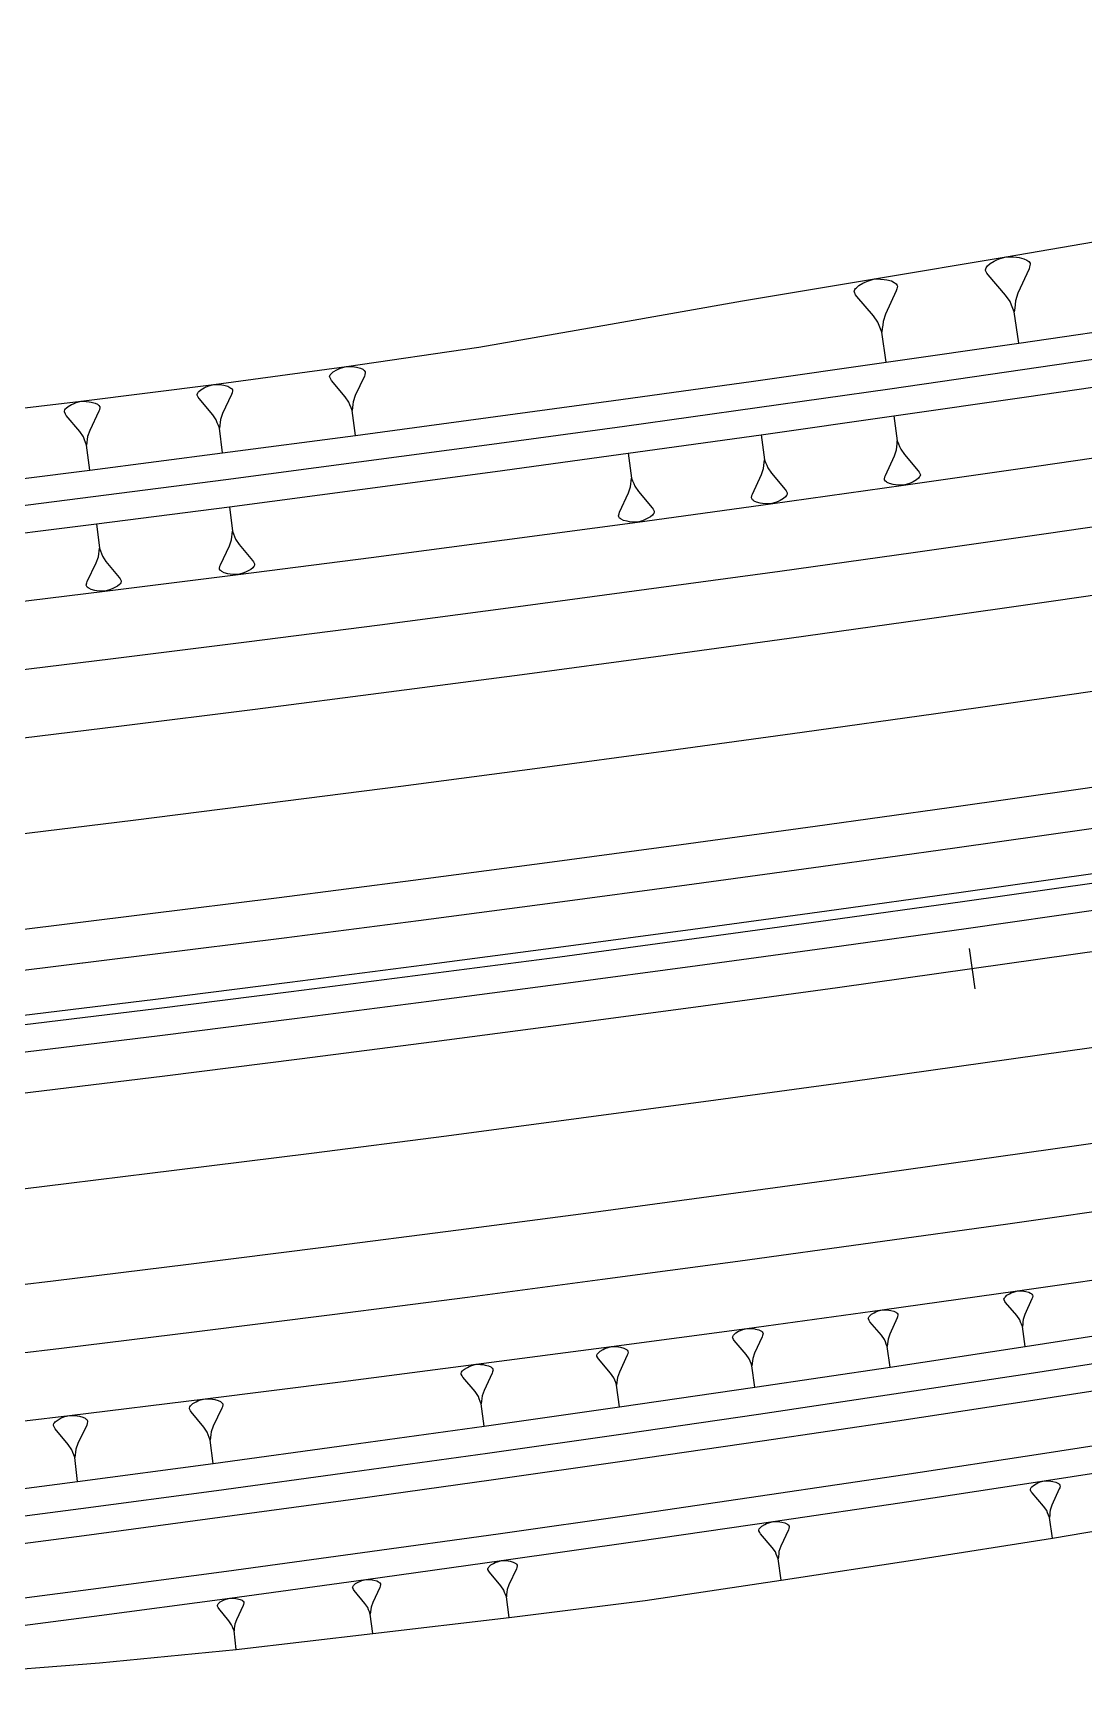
# Model space of a CAD drawing. Extents: x 384551 to 386632, y 802806 to 803252.
# Drawn here: x 385715.2 to 385754, y 802833.3 to 802894.8 of the extents above; entities that cross this region are included whole.
import ezdxf

# ---------------------------------------------------------------- set-up
doc = ezdxf.new("R2010")
doc.units = 0
doc.layers.get('0').update_dxf_attribs({"linetype": 'CONTINUOUS'})

msp = doc.modelspace()

# ---------------------------------------------------------------- linework, layer by layer
at = {"color": 7}
for p, q in [((385750.8781, 802886.5222), (385751.1033, 802886.5882)), ((385751.1033, 802886.5882), (385751.3381, 802886.5885)), ((385751.3381, 802886.5885), (385751.4742, 802886.5746)), ((385751.4742, 802886.5746), (385751.5775, 802886.5559)), ((385751.5775, 802886.5559), (385751.7513, 802886.5139)), ((385750.334, 802886.1084), (385750.3574, 802886.1789)), ((385750.3387, 802886.0756), (385750.334, 802886.1084)), ((385750.3858, 802885.9817), (385750.3387, 802886.0756)), ((385750.3574, 802886.1789), (385750.3855, 802886.2165)), ((385750.3855, 802886.2165), (385750.4136, 802886.2541)), ((385750.4281, 802885.9208), (385750.3858, 802885.9817)), ((385750.4136, 802886.2541), (385750.5027, 802886.334)), ((385750.5027, 802886.334), (385750.6575, 802886.4234)), ((385750.6575, 802886.4234), (385750.7514, 802886.4704)), ((385750.7514, 802886.4704), (385750.8781, 802886.5222)), ((385751.9395, 802886.1385), (385751.5321, 802885.2414)), ((385751.7513, 802886.5139), (385751.8593, 802886.4624)), ((385751.8593, 802886.4624), (385751.8969, 802886.4342)), ((385751.8969, 802886.4342), (385751.9345, 802886.4061)), ((385751.9345, 802886.4061), (385751.9768, 802886.3451)), ((385751.9629, 802886.209), (385751.9395, 802886.1385)), ((385751.9815, 802886.3123), (385751.9629, 802886.209)), ((385751.9768, 802886.3451), (385751.9815, 802886.3123)), ((385745.5001, 802885.3062), (385745.5228, 802885.374)), ((385745.5228, 802885.374), (385745.55, 802885.4101)), ((385745.55, 802885.4101), (385745.5772, 802885.4462)), ((385745.5772, 802885.4462), (385745.6632, 802885.523)), ((385745.6632, 802885.523), (385745.8125, 802885.6086)), ((385745.8125, 802885.6086), (385745.903, 802885.6537)), ((385745.903, 802885.6537), (385746.0251, 802885.7032)), ((385746.0251, 802885.7032), (385746.2422, 802885.7662)), ((385746.2422, 802885.7662), (385746.4682, 802885.7658)), ((385746.4682, 802885.7658), (385746.5993, 802885.752)), ((385746.5993, 802885.752), (385746.6988, 802885.7338)), ((385747.0462, 802885.3309), (385746.6516, 802884.4681)), ((385746.6988, 802885.7338), (385746.866, 802885.6929)), ((385746.866, 802885.6929), (385746.9699, 802885.643)), ((385746.9699, 802885.643), (385747.006, 802885.6158)), ((385747.006, 802885.6158), (385747.0421, 802885.5886)), ((385747.0421, 802885.5886), (385747.0827, 802885.5298)), ((385747.0689, 802885.3987), (385747.0462, 802885.3309)), ((385747.0872, 802885.4981), (385747.0689, 802885.3987)), ((385747.0827, 802885.5298), (385747.0872, 802885.4981)), ((385751.0722, 802885.1751), (385750.4281, 802885.9208)), ((385745.5046, 802885.2746), (385745.5001, 802885.3062)), ((385745.5496, 802885.1841), (385745.5046, 802885.2746)), ((385745.5902, 802885.1253), (385745.5496, 802885.1841)), ((385746.2084, 802884.4055), (385745.5902, 802885.1253)), ((385751.2415, 802884.9312), (385751.0722, 802885.1751)), ((385751.2933, 802884.8045), (385751.2415, 802884.9312)), ((385751.345, 802884.6778), (385751.2933, 802884.8045)), ((385751.4247, 802884.8235), (385751.4108, 802884.6873)), ((385751.4386, 802884.9596), (385751.4247, 802884.8235)), ((385751.5321, 802885.2414), (385751.4386, 802884.9596)), ((385746.3708, 802884.1702), (385746.2084, 802884.4055)), ((385746.4203, 802884.048), (385746.3708, 802884.1702)), ((385746.5607, 802884.197), (385746.5469, 802884.0659)), ((385746.6516, 802884.4681), (385746.5607, 802884.197)), ((385751.3968, 802884.5511), (385751.345, 802884.6778)), ((385751.4108, 802884.6873), (385751.3968, 802884.5511)), ((385751.5625, 802883.4012), (385751.3968, 802884.5511)), ((385746.4699, 802883.9259), (385746.4203, 802884.048)), ((385746.5194, 802883.8037), (385746.4699, 802883.9259)), ((385746.5332, 802883.9348), (385746.5194, 802883.8037)), ((385746.6759, 802882.6959), (385746.5194, 802883.8037)), ((385746.5469, 802884.0659), (385746.5332, 802883.9348)), ((385726.1813, 802882.227), (385726.2041, 802882.2567)), ((385726.2041, 802882.2567), (385726.227, 802882.2864)), ((385726.227, 802882.2864), (385726.2989, 802882.3491)), ((385726.2989, 802882.3491), (385726.4234, 802882.4187)), ((385726.4234, 802882.4187), (385726.4988, 802882.4552)), ((385726.4988, 802882.4552), (385726.6004, 802882.4951)), ((385726.6004, 802882.4951), (385726.7808, 802882.5452)), ((385726.7808, 802882.5452), (385726.968, 802882.5429)), ((385726.968, 802882.5429), (385727.0764, 802882.5302)), ((385727.0764, 802882.5302), (385727.1586, 802882.5142)), ((385727.1586, 802882.5142), (385727.2967, 802882.4788)), ((385727.2967, 802882.4788), (385727.3823, 802882.4365)), ((385727.3823, 802882.4365), (385727.412, 802882.4136)), ((385727.412, 802882.4136), (385727.4416, 802882.3908)), ((385727.4416, 802882.3908), (385727.4747, 802882.3417)), ((385727.4781, 802882.3154), (385727.4621, 802882.2333)), ((385727.4747, 802882.3417), (385727.4781, 802882.3154)), ((385721.3466, 802881.6228), (385721.4181, 802881.6847)), ((385721.4181, 802881.6847), (385721.5415, 802881.7533)), ((385721.5415, 802881.7533), (385721.6162, 802881.7892)), ((385721.6162, 802881.7892), (385721.7169, 802881.8284)), ((385721.7169, 802881.8284), (385721.8957, 802881.8776)), ((385721.8957, 802881.8776), (385722.0811, 802881.8747)), ((385722.0811, 802881.8747), (385722.1884, 802881.8619)), ((385722.1884, 802881.8619), (385722.2697, 802881.8458)), ((385722.2697, 802881.8458), (385722.4064, 802881.8104)), ((385722.4064, 802881.8104), (385722.491, 802881.7683)), ((385722.491, 802881.7683), (385722.5204, 802881.7456)), ((385722.5204, 802881.7456), (385722.5497, 802881.7228)), ((385722.5497, 802881.7228), (385722.5823, 802881.6741)), ((385722.5856, 802881.6481), (385722.5695, 802881.5668)), ((385722.5823, 802881.6741), (385722.5856, 802881.6481)), ((385726.1619, 802882.1711), (385726.1813, 802882.227)), ((385726.1653, 802882.1448), (385726.1619, 802882.1711)), ((385726.2018, 802882.0695), (385726.1653, 802882.1448)), ((385726.2348, 802882.0204), (385726.2018, 802882.0695)), ((385726.7403, 802881.4185), (385726.2348, 802882.0204)), ((385727.4427, 802882.1773), (385727.1079, 802881.4663)), ((385727.4621, 802882.2333), (385727.4427, 802882.1773)), ((385716.4527, 802881.0025), (385716.5246, 802881.0645)), ((385716.5246, 802881.0645), (385716.6487, 802881.133)), ((385716.6487, 802881.133), (385716.7238, 802881.1688)), ((385716.7238, 802881.1688), (385716.825, 802881.2079)), ((385716.825, 802881.2079), (385717.0046, 802881.2568)), ((385717.0046, 802881.2568), (385717.1906, 802881.2534)), ((385717.1906, 802881.2534), (385717.2983, 802881.2402)), ((385717.2983, 802881.2402), (385717.3799, 802881.2239)), ((385717.3799, 802881.2239), (385717.517, 802881.1878)), ((385717.517, 802881.1878), (385717.6018, 802881.1454)), ((385717.6018, 802881.1454), (385717.6312, 802881.1225)), ((385717.6312, 802881.1225), (385717.6605, 802881.0996)), ((385717.6605, 802881.0996), (385717.6932, 802881.0506)), ((385717.6964, 802881.0245), (385717.68, 802880.9429)), ((385717.6932, 802881.0506), (385717.6964, 802881.0245)), ((385721.2818, 802881.5088), (385721.3012, 802881.5642)), ((385721.2851, 802881.4828), (385721.2818, 802881.5088)), ((385721.3211, 802881.4081), (385721.2851, 802881.4828)), ((385721.3012, 802881.5642), (385721.3239, 802881.5935)), ((385721.3537, 802881.3594), (385721.3211, 802881.4081)), ((385721.3239, 802881.5935), (385721.3466, 802881.6228)), ((385721.8525, 802880.7621), (385721.3537, 802881.3594)), ((385722.5501, 802881.5115), (385722.2166, 802880.8084)), ((385722.5695, 802881.5668), (385722.5501, 802881.5115)), ((385726.8726, 802881.2221), (385726.7403, 802881.4185)), ((385726.9125, 802881.1205), (385726.8726, 802881.2221)), ((385726.9524, 802881.0189), (385726.9125, 802881.1205)), ((385726.9923, 802880.9173), (385726.9524, 802881.0189)), ((385727.0049, 802881.0257), (385726.9923, 802880.9173)), ((385727.0175, 802881.1342), (385727.0049, 802881.0257)), ((385727.0301, 802881.2426), (385727.0175, 802881.1342)), ((385727.1079, 802881.4663), (385727.0301, 802881.2426)), ((385716.3874, 802880.8883), (385716.407, 802880.9438)), ((385716.3906, 802880.8622), (385716.3874, 802880.8883)), ((385716.4265, 802880.7871), (385716.3906, 802880.8622)), ((385716.407, 802880.9438), (385716.4299, 802880.9732)), ((385716.4591, 802880.7381), (385716.4265, 802880.7871)), ((385716.4299, 802880.9732), (385716.4527, 802881.0025)), ((385716.9581, 802880.1372), (385716.4591, 802880.7381)), ((385717.6604, 802880.8874), (385717.3237, 802880.1826)), ((385717.68, 802880.9429), (385717.6604, 802880.8874)), ((385721.983, 802880.5672), (385721.8525, 802880.7621)), ((385722.0222, 802880.4665), (385721.983, 802880.5672)), ((385722.0614, 802880.3658), (385722.0222, 802880.4665)), ((385722.1262, 802880.4797), (385722.1135, 802880.3724)), ((385722.139, 802880.5871), (385722.1262, 802880.4797)), ((385722.2166, 802880.8084), (385722.139, 802880.5871)), ((385727.1117, 802879.9983), (385726.9923, 802880.9173)), ((385746.9556, 802880.7156), (385747.0859, 802879.7936)), ((385717.0885, 802879.9412), (385716.9581, 802880.1372)), ((385717.1276, 802879.84), (385717.0885, 802879.9412)), ((385717.1667, 802879.7388), (385717.1276, 802879.84)), ((385717.2321, 802879.853), (385717.2189, 802879.7453)), ((385717.2452, 802879.9607), (385717.2321, 802879.853)), ((385717.3237, 802880.1826), (385717.2452, 802879.9607)), ((385722.1007, 802880.265), (385722.0614, 802880.3658)), ((385722.1135, 802880.3724), (385722.1007, 802880.265)), ((385722.2164, 802879.3547), (385722.1007, 802880.265)), ((385742.0617, 802880.0219), (385742.1889, 802879.1028)), ((385747.0744, 802879.6845), (385747.0859, 802879.7936)), ((385747.0859, 802879.7936), (385747.1271, 802879.6919)), ((385717.2058, 802879.6376), (385717.1667, 802879.7388)), ((385717.2189, 802879.7453), (385717.2058, 802879.6376)), ((385717.3194, 802878.7235), (385717.2058, 802879.6376)), ((385737.166, 802879.3405), (385737.2902, 802878.4249)), ((385746.6474, 802878.5225), (385746.9759, 802879.2406)), ((385746.9759, 802879.2406), (385747.0515, 802879.4663)), ((385747.0515, 802879.4663), (385747.0629, 802879.5754)), ((385747.0629, 802879.5754), (385747.0744, 802879.6845)), ((385747.1271, 802879.6919), (385747.1683, 802879.5902)), ((385747.1683, 802879.5902), (385747.2095, 802879.4886)), ((385747.2095, 802879.4886), (385747.3447, 802879.2927)), ((385747.3447, 802879.2927), (385747.8592, 802878.6937)), ((385741.7485, 802877.8375), (385742.0778, 802878.5522)), ((385742.0778, 802878.5522), (385742.1538, 802878.7768)), ((385742.1538, 802878.7768), (385742.1655, 802878.8855)), ((385742.1655, 802878.8855), (385742.1772, 802878.9941)), ((385742.1772, 802878.9941), (385742.1889, 802879.1028)), ((385742.1889, 802879.1028), (385742.2297, 802879.0014)), ((385742.2297, 802879.0014), (385742.2705, 802878.9)), ((385742.2705, 802878.9), (385742.3113, 802878.7986)), ((385742.3113, 802878.7986), (385742.4454, 802878.6031)), ((385742.4454, 802878.6031), (385742.9564, 802878.0047)), ((385747.8592, 802878.6937), (385747.893, 802878.6447)), ((385747.893, 802878.6447), (385747.9305, 802878.5694)), ((385747.9305, 802878.5694), (385747.9342, 802878.5431)), ((385737.178, 802877.8768), (385737.2542, 802878.1003)), ((385737.2542, 802878.1003), (385737.2662, 802878.2085)), ((385737.2662, 802878.2085), (385737.2782, 802878.3167)), ((385737.2782, 802878.3167), (385737.2902, 802878.4249)), ((385737.2902, 802878.4249), (385737.3305, 802878.3238)), ((385737.3305, 802878.3238), (385737.3709, 802878.2227)), ((385737.3709, 802878.2227), (385737.4112, 802878.1216)), ((385737.4112, 802878.1216), (385737.5442, 802877.9265)), ((385742.9564, 802878.0047), (385742.99, 802877.9559)), ((385742.99, 802877.9559), (385743.0271, 802877.8807)), ((385746.6133, 802878.3833), (385746.6285, 802878.4661)), ((385746.617, 802878.357), (385746.6133, 802878.3833)), ((385746.6508, 802878.308), (385746.617, 802878.357)), ((385746.6285, 802878.4661), (385746.6474, 802878.5225)), ((385746.6809, 802878.2854), (385746.6508, 802878.308)), ((385746.711, 802878.2628), (385746.6809, 802878.2854)), ((385746.7974, 802878.2213), (385746.711, 802878.2628)), ((385746.9366, 802878.1872), (385746.7974, 802878.2213)), ((385747.0193, 802878.172), (385746.9366, 802878.1872)), ((385747.1284, 802878.1606), (385747.0193, 802878.172)), ((385747.3166, 802878.1603), (385747.1284, 802878.1606)), ((385747.4973, 802878.2126), (385747.3166, 802878.1603)), ((385747.5989, 802878.2539), (385747.4973, 802878.2126)), ((385747.6742, 802878.2914), (385747.5989, 802878.2539)), ((385747.7985, 802878.3627), (385747.6742, 802878.2914)), ((385747.8701, 802878.4265), (385747.7985, 802878.3627)), ((385747.8927, 802878.4566), (385747.8701, 802878.4265)), ((385747.9153, 802878.4867), (385747.8927, 802878.4566)), ((385747.9342, 802878.5431), (385747.9153, 802878.4867)), ((385722.4686, 802877.3707), (385722.5833, 802876.468)), ((385736.8481, 802877.166), (385737.178, 802877.8768)), ((385737.5442, 802877.9265), (385738.0515, 802877.3292)), ((385738.0515, 802877.3292), (385738.0848, 802877.2804)), ((385741.7142, 802877.699), (385741.7295, 802877.7814)), ((385741.7178, 802877.6727), (385741.7142, 802877.699)), ((385741.7513, 802877.6238), (385741.7178, 802877.6727)), ((385741.7295, 802877.7814), (385741.7485, 802877.8375)), ((385741.7812, 802877.6012), (385741.7513, 802877.6238)), ((385741.8111, 802877.5786), (385741.7812, 802877.6012)), ((385741.8972, 802877.537), (385741.8111, 802877.5786)), ((385742.0357, 802877.5026), (385741.8972, 802877.537)), ((385742.1181, 802877.4873), (385742.0357, 802877.5026)), ((385742.2268, 802877.4755), (385742.1181, 802877.4873)), ((385742.4143, 802877.4747), (385742.2268, 802877.4755)), ((385742.5945, 802877.5264), (385742.4143, 802877.4747)), ((385742.6959, 802877.5672), (385742.5945, 802877.5264)), ((385742.771, 802877.6044), (385742.6959, 802877.5672)), ((385742.895, 802877.6751), (385742.771, 802877.6044)), ((385742.9665, 802877.7385), (385742.895, 802877.6751)), ((385742.9892, 802877.7684), (385742.9665, 802877.7385)), ((385743.0118, 802877.7983), (385742.9892, 802877.7684)), ((385743.0308, 802877.8545), (385743.0118, 802877.7983)), ((385743.0271, 802877.8807), (385743.0308, 802877.8545)), ((385717.5661, 802876.7388), (385717.6776, 802875.8413)), ((385736.8135, 802877.0281), (385736.829, 802877.1101)), ((385736.817, 802877.0019), (385736.8135, 802877.0281)), ((385736.8503, 802876.9532), (385736.817, 802877.0019)), ((385736.829, 802877.1101), (385736.8481, 802877.166)), ((385736.88, 802876.9305), (385736.8503, 802876.9532)), ((385736.9097, 802876.9079), (385736.88, 802876.9305)), ((385736.9953, 802876.8662), (385736.9097, 802876.9079)), ((385737.1332, 802876.8317), (385736.9953, 802876.8662)), ((385737.2152, 802876.8161), (385737.1332, 802876.8317)), ((385737.3234, 802876.8042), (385737.2152, 802876.8161)), ((385737.5101, 802876.8028), (385737.3234, 802876.8042)), ((385737.6897, 802876.8538), (385737.5101, 802876.8028)), ((385737.7908, 802876.8942), (385737.6897, 802876.8538)), ((385737.8657, 802876.931), (385737.7908, 802876.8942)), ((385737.9894, 802877.001), (385737.8657, 802876.931)), ((385738.0608, 802877.064), (385737.9894, 802877.001)), ((385738.0834, 802877.0937), (385738.0608, 802877.064)), ((385738.106, 802877.1234), (385738.0834, 802877.0937)), ((385738.0848, 802877.2804), (385738.1216, 802877.2055)), ((385738.1251, 802877.1793), (385738.106, 802877.1234)), ((385738.1216, 802877.2055), (385738.1251, 802877.1793)), ((385722.4684, 802875.9292), (385722.5453, 802876.1486)), ((385722.5453, 802876.1486), (385722.558, 802876.2551)), ((385722.558, 802876.2551), (385722.5707, 802876.3615)), ((385722.5707, 802876.3615), (385722.5833, 802876.468)), ((385722.5833, 802876.468), (385722.6222, 802876.3681)), ((385722.6222, 802876.3681), (385722.6611, 802876.2682)), ((385722.6611, 802876.2682), (385722.7, 802876.1683)), ((385722.7, 802876.1683), (385722.8294, 802875.9751)), ((385717.5619, 802875.3062), (385717.639, 802875.5241)), ((385717.639, 802875.5241), (385717.6519, 802875.6298)), ((385717.6519, 802875.6298), (385717.6648, 802875.7356)), ((385717.6648, 802875.7356), (385717.6776, 802875.8413)), ((385717.6776, 802875.8413), (385717.716, 802875.742)), ((385717.716, 802875.742), (385717.7544, 802875.6426)), ((385717.7544, 802875.6426), (385717.7928, 802875.5432)), ((385717.7928, 802875.5432), (385717.9209, 802875.3508)), ((385722.1377, 802875.232), (385722.4684, 802875.9292)), ((385722.8294, 802875.9751), (385723.3241, 802875.3828)), ((385717.2313, 802874.6141), (385717.5619, 802875.3062)), ((385717.9209, 802875.3508), (385718.4108, 802874.7608)), ((385722.1025, 802875.0964), (385722.1184, 802875.1771)), ((385722.1057, 802875.0707), (385722.1025, 802875.0964)), ((385722.1381, 802875.0223), (385722.1057, 802875.0707)), ((385722.1184, 802875.1771), (385722.1377, 802875.232)), ((385722.1672, 802874.9998), (385722.1381, 802875.0223)), ((385722.1962, 802874.9773), (385722.1672, 802874.9998)), ((385722.2802, 802874.9356), (385722.1962, 802874.9773)), ((385722.4157, 802874.9004), (385722.2802, 802874.9356)), ((385722.4963, 802874.8844), (385722.4157, 802874.9004)), ((385722.6028, 802874.8717), (385722.4963, 802874.8844)), ((385722.7866, 802874.8689), (385722.6028, 802874.8717)), ((385722.9639, 802874.9176), (385722.7866, 802874.8689)), ((385723.0637, 802874.9566), (385722.9639, 802874.9176)), ((385723.1378, 802874.9922), (385723.0637, 802874.9566)), ((385723.2602, 802875.0602), (385723.1378, 802874.9922)), ((385723.3311, 802875.1216), (385723.2602, 802875.0602)), ((385723.3241, 802875.3828), (385723.3564, 802875.3345)), ((385723.3536, 802875.1506), (385723.3311, 802875.1216)), ((385723.3761, 802875.1797), (385723.3536, 802875.1506)), ((385723.3564, 802875.3345), (385723.392, 802875.2604)), ((385723.3953, 802875.2346), (385723.3761, 802875.1797)), ((385723.392, 802875.2604), (385723.3953, 802875.2346)), ((385717.196, 802874.4796), (385717.212, 802874.5597)), ((385717.1991, 802874.4539), (385717.196, 802874.4796)), ((385717.2312, 802874.4058), (385717.1991, 802874.4539)), ((385717.212, 802874.5597), (385717.2313, 802874.6141)), ((385717.26, 802874.3834), (385717.2312, 802874.4058)), ((385717.2888, 802874.3609), (385717.26, 802874.3834)), ((385717.3721, 802874.3192), (385717.2888, 802874.3609)), ((385717.5067, 802874.2838), (385717.3721, 802874.3192)), ((385717.5868, 802874.2678), (385717.5067, 802874.2838)), ((385717.6926, 802874.2549), (385717.5868, 802874.2678)), ((385717.8752, 802874.2515), (385717.6926, 802874.2549)), ((385718.0516, 802874.2995), (385717.8752, 802874.2515)), ((385718.1509, 802874.3379), (385718.0516, 802874.2995)), ((385718.2247, 802874.3731), (385718.1509, 802874.3379)), ((385718.3465, 802874.4403), (385718.2247, 802874.3731)), ((385718.4171, 802874.5011), (385718.3465, 802874.4403)), ((385718.4108, 802874.7608), (385718.4428, 802874.7127)), ((385718.4395, 802874.53), (385718.4171, 802874.5011)), ((385718.462, 802874.5588), (385718.4395, 802874.53)), ((385718.4428, 802874.7127), (385718.478, 802874.6389)), ((385718.4812, 802874.6133), (385718.462, 802874.5588)), ((385718.478, 802874.6389), (385718.4812, 802874.6133)), ((385751.286, 802848.38), (385751.3675, 802848.4131)), ((385751.3675, 802848.4131), (385751.5125, 802848.4551)), ((385751.5125, 802848.4551), (385751.6635, 802848.4549)), ((385751.6635, 802848.4549), (385751.751, 802848.4457)), ((385751.751, 802848.4457), (385751.8174, 802848.4335)), ((385751.8174, 802848.4335), (385751.9291, 802848.4062)), ((385751.9291, 802848.4062), (385751.9984, 802848.3729)), ((385751.0169, 802848.148), (385751.0321, 802848.1932)), ((385751.0199, 802848.1268), (385751.0169, 802848.148)), ((385751.05, 802848.0664), (385751.0199, 802848.1268)), ((385751.0321, 802848.1932), (385751.0502, 802848.2174)), ((385751.0771, 802848.0271), (385751.05, 802848.0664)), ((385751.0502, 802848.2174), (385751.0684, 802848.2415)), ((385751.0684, 802848.2415), (385751.1258, 802848.2927)), ((385751.4899, 802847.5464), (385751.0771, 802848.0271)), ((385751.1258, 802848.2927), (385751.2255, 802848.3499)), ((385751.2255, 802848.3499), (385751.286, 802848.38)), ((385752.0494, 802848.1645), (385751.7859, 802847.5882)), ((385751.9984, 802848.3729), (385752.0226, 802848.3547)), ((385752.0226, 802848.3547), (385752.0467, 802848.3365)), ((385752.0467, 802848.3365), (385752.0738, 802848.2973)), ((385752.0646, 802848.2097), (385752.0494, 802848.1645)), ((385752.0768, 802848.2761), (385752.0646, 802848.2097)), ((385752.0738, 802848.2973), (385752.0768, 802848.2761)), ((385746.0171, 802847.4436), (385746.0328, 802847.4901)), ((385746.0201, 802847.4218), (385746.0171, 802847.4436)), ((385746.0509, 802847.3596), (385746.0201, 802847.4218)), ((385746.0328, 802847.4901), (385746.0516, 802847.5149)), ((385746.0787, 802847.3191), (385746.0509, 802847.3596)), ((385746.0516, 802847.5149), (385746.0703, 802847.5396)), ((385746.0703, 802847.5396), (385746.1295, 802847.5921)), ((385746.5019, 802846.8236), (385746.0787, 802847.3191)), ((385746.1295, 802847.5921), (385746.2322, 802847.6507)), ((385746.2322, 802847.6507), (385746.2945, 802847.6815)), ((385746.2945, 802847.6815), (385746.3785, 802847.7153)), ((385746.3785, 802847.7153), (385746.5277, 802847.7581)), ((385746.5277, 802847.7581), (385746.6829, 802847.7574)), ((385746.6829, 802847.7574), (385746.7729, 802847.7477)), ((385746.7729, 802847.7477), (385746.8412, 802847.735)), ((385747.079, 802847.4576), (385746.8063, 802846.8658)), ((385746.8412, 802847.735), (385746.9559, 802847.7065)), ((385746.9559, 802847.7065), (385747.0272, 802847.6721)), ((385747.0272, 802847.6721), (385747.0519, 802847.6533)), ((385747.0519, 802847.6533), (385747.0767, 802847.6346)), ((385747.0767, 802847.6346), (385747.1045, 802847.5941)), ((385747.0948, 802847.5041), (385747.079, 802847.4576)), ((385747.1075, 802847.5724), (385747.0948, 802847.5041)), ((385747.1045, 802847.5941), (385747.1075, 802847.5724)), ((385751.5984, 802847.3893), (385751.4899, 802847.5464)), ((385751.6315, 802847.3077), (385751.5984, 802847.3893)), ((385751.6645, 802847.2261), (385751.6315, 802847.3077)), ((385751.6976, 802847.1446), (385751.6645, 802847.2261)), ((385751.7068, 802847.2321), (385751.6976, 802847.1446)), ((385751.716, 802847.3196), (385751.7068, 802847.2321)), ((385751.7252, 802847.4072), (385751.716, 802847.3196)), ((385751.7859, 802847.5882), (385751.7252, 802847.4072)), ((385741.0157, 802846.7533), (385741.0319, 802846.8011)), ((385741.0187, 802846.731), (385741.0157, 802846.7533)), ((385741.0501, 802846.667), (385741.0187, 802846.731)), ((385741.0319, 802846.8011), (385741.0513, 802846.8264)), ((385741.0785, 802846.6253), (385741.0501, 802846.667)), ((385741.0513, 802846.8264), (385741.0706, 802846.8518)), ((385741.0706, 802846.8518), (385741.1315, 802846.9056)), ((385741.5118, 802846.1152), (385741.0785, 802846.6253)), ((385741.1315, 802846.9056), (385741.2372, 802846.9654)), ((385741.2372, 802846.9654), (385741.3012, 802846.9968)), ((385741.3012, 802846.9968), (385741.3875, 802847.0313)), ((385741.3875, 802847.0313), (385741.5409, 802847.0749)), ((385741.5409, 802847.0749), (385741.7004, 802847.0737)), ((385741.7004, 802847.0737), (385741.7928, 802847.0635)), ((385741.7928, 802847.0635), (385741.8628, 802847.0502)), ((385742.1063, 802846.7647), (385741.8246, 802846.1576)), ((385741.8628, 802847.0502), (385741.9806, 802847.0207)), ((385741.9806, 802847.0207), (385742.0537, 802846.9851)), ((385742.0537, 802846.9851), (385742.0791, 802846.9658)), ((385742.0791, 802846.9658), (385742.1044, 802846.9465)), ((385742.1044, 802846.9465), (385742.1328, 802846.9048)), ((385742.1226, 802846.8124), (385742.1063, 802846.7647)), ((385742.1359, 802846.8825), (385742.1226, 802846.8124)), ((385742.1328, 802846.9048), (385742.1359, 802846.8825)), ((385746.6129, 802846.6617), (385746.5019, 802846.8236)), ((385746.6467, 802846.5777), (385746.6129, 802846.6617)), ((385746.6805, 802846.4937), (385746.6467, 802846.5777)), ((385746.7337, 802846.5897), (385746.724, 802846.4997)), ((385746.7434, 802846.6797), (385746.7337, 802846.5897)), ((385746.8063, 802846.8658), (385746.7434, 802846.6797)), ((385751.8021, 802846.4047), (385751.6976, 802847.1446)), ((385736.0126, 802846.0772), (385736.0294, 802846.1261)), ((385736.0156, 802846.0543), (385736.0126, 802846.0772)), ((385736.0477, 802845.9885), (385736.0156, 802846.0543)), ((385736.0294, 802846.1261), (385736.0493, 802846.1521)), ((385736.0767, 802845.9457), (385736.0477, 802845.9885)), ((385736.0493, 802846.1521), (385736.0692, 802846.178)), ((385736.0692, 802846.178), (385736.1319, 802846.233)), ((385736.5197, 802845.4212), (385736.0767, 802845.9457)), ((385736.1319, 802846.233), (385736.2404, 802846.2941)), ((385736.2404, 802846.2941), (385736.3062, 802846.3262)), ((385736.3062, 802846.3262), (385736.3948, 802846.3613)), ((385736.3948, 802846.3613), (385736.5523, 802846.4055)), ((385736.5523, 802846.4055), (385736.7158, 802846.4039)), ((385736.7158, 802846.4039), (385736.8106, 802846.3931)), ((385736.8106, 802846.3931), (385736.8824, 802846.3793)), ((385737.1314, 802846.0857), (385736.8406, 802845.4639)), ((385736.8824, 802846.3793), (385737.0031, 802846.3487)), ((385737.0031, 802846.3487), (385737.078, 802846.312)), ((385737.078, 802846.312), (385737.104, 802846.2921)), ((385737.104, 802846.2921), (385737.13, 802846.2722)), ((385737.13, 802846.2722), (385737.159, 802846.2294)), ((385737.1482, 802846.1346), (385737.1314, 802846.0857)), ((385737.162, 802846.2065), (385737.1482, 802846.1346)), ((385737.159, 802846.2294), (385737.162, 802846.2065)), ((385741.6254, 802845.9486), (385741.5118, 802846.1152)), ((385741.6598, 802845.8622), (385741.6254, 802845.9486)), ((385741.7594, 802845.9668), (385741.7492, 802845.8744)), ((385741.8246, 802846.1576), (385741.7594, 802845.9668)), ((385746.7143, 802846.4097), (385746.6805, 802846.4937)), ((385746.724, 802846.4997), (385746.7143, 802846.4097)), ((385746.8197, 802845.6486), (385746.7143, 802846.4097)), ((385731.0079, 802845.4152), (385731.0253, 802845.4652)), ((385731.011, 802845.3917), (385731.0079, 802845.4152)), ((385731.0437, 802845.3242), (385731.011, 802845.3917)), ((385731.0253, 802845.4652), (385731.0458, 802845.4918)), ((385731.0733, 802845.2803), (385731.0437, 802845.3242)), ((385731.0458, 802845.4918), (385731.0662, 802845.5183)), ((385731.0662, 802845.5183), (385731.1306, 802845.5745)), ((385731.1306, 802845.5745), (385731.242, 802845.6368)), ((385731.242, 802845.6368), (385731.3095, 802845.6694)), ((385731.3095, 802845.6694), (385731.4004, 802845.7051)), ((385731.4004, 802845.7051), (385731.5618, 802845.75)), ((385731.5618, 802845.75), (385731.7294, 802845.7479)), ((385731.7294, 802845.7479), (385731.8264, 802845.7366)), ((385731.8264, 802845.7366), (385731.9, 802845.7223)), ((385732.1542, 802845.4208), (385731.8546, 802844.7844)), ((385731.9, 802845.7223), (385732.0236, 802845.6905)), ((385732.0236, 802845.6905), (385732.1002, 802845.6527)), ((385732.1002, 802845.6527), (385732.1267, 802845.6322)), ((385732.1267, 802845.6322), (385732.1533, 802845.6118)), ((385732.1533, 802845.6118), (385732.1829, 802845.5679)), ((385732.1716, 802845.4708), (385732.1542, 802845.4208)), ((385732.1859, 802845.5444), (385732.1716, 802845.4708)), ((385732.1829, 802845.5679), (385732.1859, 802845.5444)), ((385736.6357, 802845.25), (385736.5197, 802845.4212)), ((385736.8406, 802845.4639), (385736.7733, 802845.2683)), ((385741.6943, 802845.7759), (385741.6598, 802845.8622)), ((385741.7288, 802845.6896), (385741.6943, 802845.7759)), ((385741.739, 802845.782), (385741.7288, 802845.6896)), ((385741.8348, 802844.9075), (385741.7288, 802845.6896)), ((385741.7492, 802845.8744), (385741.739, 802845.782)), ((385731.5256, 802844.7417), (385731.0733, 802845.2803)), ((385731.644, 802844.5659), (385731.5256, 802844.7417)), ((385731.8546, 802844.7844), (385731.785, 802844.5842)), ((385736.6708, 802845.1613), (385736.6357, 802845.25)), ((385736.7059, 802845.0727), (385736.6708, 802845.1613)), ((385736.741, 802844.984), (385736.7059, 802845.0727)), ((385736.7518, 802845.0788), (385736.741, 802844.984)), ((385736.8476, 802844.1815), (385736.741, 802844.984)), ((385736.7625, 802845.1735), (385736.7518, 802845.0788)), ((385736.7733, 802845.2683), (385736.7625, 802845.1735)), ((385720.9941, 802844.1335), (385721.0126, 802844.1858)), ((385720.9971, 802844.1089), (385720.9941, 802844.1335)), ((385721.0309, 802844.0382), (385720.9971, 802844.1089)), ((385721.0126, 802844.1858), (385721.0341, 802844.2134)), ((385721.0341, 802844.2134), (385721.0557, 802844.2411)), ((385721.0557, 802844.2411), (385721.1234, 802844.2995)), ((385721.1234, 802844.2995), (385721.2403, 802844.364)), ((385721.2403, 802844.364), (385721.311, 802844.3978)), ((385721.311, 802844.3978), (385721.4064, 802844.4346)), ((385721.4064, 802844.4346), (385721.5755, 802844.4806)), ((385721.5755, 802844.4806), (385721.7508, 802844.4774)), ((385721.7508, 802844.4774), (385721.8523, 802844.465)), ((385721.8523, 802844.465), (385721.9292, 802844.4496)), ((385722.1934, 802844.1327), (385721.8762, 802843.4687)), ((385721.9292, 802844.4496), (385722.0583, 802844.4157)), ((385722.0583, 802844.4157), (385722.1382, 802844.3757)), ((385722.1382, 802844.3757), (385722.1659, 802844.3541)), ((385722.1659, 802844.3541), (385722.1936, 802844.3326)), ((385722.2119, 802844.1849), (385722.1934, 802844.1327)), ((385722.1936, 802844.3326), (385722.2243, 802844.2864)), ((385722.2273, 802844.2618), (385722.2119, 802844.1849)), ((385722.2243, 802844.2864), (385722.2273, 802844.2618)), ((385731.6797, 802844.475), (385731.644, 802844.5659)), ((385731.7154, 802844.384), (385731.6797, 802844.475)), ((385731.7511, 802844.2931), (385731.7154, 802844.384)), ((385731.7624, 802844.3901), (385731.7511, 802844.2931)), ((385731.858, 802843.4706), (385731.7511, 802844.2931)), ((385731.7737, 802844.4872), (385731.7624, 802844.3901)), ((385731.785, 802844.5842), (385731.7737, 802844.4872)), ((385715.9849, 802843.5139), (385716.004, 802843.5672)), ((385715.988, 802843.4887), (385715.9849, 802843.5139)), ((385716.0223, 802843.4164), (385715.988, 802843.4887)), ((385716.004, 802843.5672), (385716.026, 802843.5954)), ((385716.026, 802843.5954), (385716.0481, 802843.6236)), ((385716.0481, 802843.6236), (385716.1174, 802843.683)), ((385716.1174, 802843.683), (385716.237, 802843.7486)), ((385716.237, 802843.7486), (385716.3094, 802843.7829)), ((385716.3094, 802843.7829), (385716.4069, 802843.8202)), ((385716.4069, 802843.8202), (385716.5798, 802843.8667)), ((385716.5798, 802843.8667), (385716.7588, 802843.863)), ((385716.7588, 802843.863), (385716.8624, 802843.85)), ((385716.8624, 802843.85), (385716.9409, 802843.8341)), ((385717.2099, 802843.5096), (385716.884, 802842.8323)), ((385716.9409, 802843.8341), (385717.0727, 802843.7991)), ((385717.0727, 802843.7991), (385717.1542, 802843.7579)), ((385717.1542, 802843.7579), (385717.1824, 802843.7359)), ((385717.1824, 802843.7359), (385717.2106, 802843.7138)), ((385717.2289, 802843.5629), (385717.2099, 802843.5096)), ((385717.2106, 802843.7138), (385717.2418, 802843.6666)), ((385717.2449, 802843.6414), (385717.2289, 802843.5629)), ((385717.2418, 802843.6666), (385717.2449, 802843.6414)), ((385721.0616, 802843.992), (385721.0309, 802844.0382)), ((385721.5317, 802843.4258), (385721.0616, 802843.992)), ((385721.8762, 802843.4687), (385721.8022, 802843.2596)), ((385716.0535, 802843.3692), (385716.0223, 802843.4164)), ((385716.5321, 802842.7896), (385716.0535, 802843.3692)), ((385721.6546, 802843.2412), (385721.5317, 802843.4258)), ((385721.6915, 802843.1459), (385721.6546, 802843.2412)), ((385721.7283, 802843.0505), (385721.6915, 802843.1459)), ((385721.7651, 802842.9552), (385721.7283, 802843.0505)), ((385721.7775, 802843.0566), (385721.7651, 802842.9552)), ((385721.8722, 802842.094), (385721.7651, 802842.9552)), ((385721.7899, 802843.1581), (385721.7775, 802843.0566)), ((385721.8022, 802843.2596), (385721.7899, 802843.1581)), ((385716.657, 802842.6007), (385716.5321, 802842.7896)), ((385716.6944, 802842.5032), (385716.657, 802842.6007)), ((385716.7317, 802842.4057), (385716.6944, 802842.5032)), ((385716.7691, 802842.3082), (385716.7317, 802842.4057)), ((385716.782, 802842.4118), (385716.7691, 802842.3082)), ((385716.876, 802841.4284), (385716.7691, 802842.3082)), ((385716.7949, 802842.5154), (385716.782, 802842.4118)), ((385716.8079, 802842.619), (385716.7949, 802842.5154)), ((385716.884, 802842.8323), (385716.8079, 802842.619)), ((385751.9896, 802841.1366), (385752.0053, 802841.1834)), ((385751.9927, 802841.1148), (385751.9896, 802841.1366)), ((385752.0238, 802841.0524), (385751.9927, 802841.1148)), ((385752.0053, 802841.1834), (385752.024, 802841.2083)), ((385752.0518, 802841.0118), (385752.0238, 802841.0524)), ((385752.024, 802841.2083), (385752.0428, 802841.2332)), ((385752.0428, 802841.2332), (385752.1021, 802841.2861)), ((385752.4782, 802840.5154), (385752.0518, 802841.0118)), ((385752.1021, 802841.2861), (385752.2051, 802841.3452)), ((385752.2051, 802841.3452), (385752.2675, 802841.3763)), ((385752.2675, 802841.3763), (385752.3517, 802841.4104)), ((385752.3517, 802841.4104), (385752.5015, 802841.4539)), ((385752.5015, 802841.4539), (385752.6573, 802841.4536)), ((385752.6573, 802841.4536), (385752.7477, 802841.4441)), ((385752.7477, 802841.4441), (385752.8163, 802841.4315)), ((385753.056, 802841.1537), (385752.7838, 802840.5586)), ((385752.8163, 802841.4315), (385752.9316, 802841.4033)), ((385752.9316, 802841.4033), (385753.0033, 802841.3689)), ((385753.0033, 802841.3689), (385753.0282, 802841.3501)), ((385753.0282, 802841.3501), (385753.0531, 802841.3314)), ((385753.0531, 802841.3314), (385753.0811, 802841.2908)), ((385753.0716, 802841.2004), (385753.056, 802841.1537)), ((385753.0842, 802841.269), (385753.0716, 802841.2004)), ((385753.0811, 802841.2908), (385753.0842, 802841.269)), ((385752.5901, 802840.3531), (385752.4782, 802840.5154)), ((385752.7838, 802840.5586), (385752.7211, 802840.3716)), ((385742.0376, 802839.7304), (385742.0984, 802839.7841)), ((385742.0984, 802839.7841), (385742.2037, 802839.8437)), ((385742.2037, 802839.8437), (385742.2676, 802839.8751)), ((385742.2676, 802839.8751), (385742.3537, 802839.9094)), ((385742.3537, 802839.9094), (385742.5066, 802839.9529)), ((385742.5066, 802839.9529), (385742.6656, 802839.9517)), ((385742.6656, 802839.9517), (385742.7577, 802839.9415)), ((385742.7577, 802839.9415), (385742.8276, 802839.9283)), ((385742.8276, 802839.9283), (385742.945, 802839.8989)), ((385742.945, 802839.8989), (385743.0179, 802839.8634)), ((385743.0179, 802839.8634), (385743.0432, 802839.8441)), ((385743.0432, 802839.8441), (385743.0685, 802839.8248)), ((385743.0685, 802839.8248), (385743.0968, 802839.7833)), ((385743.0968, 802839.7833), (385743.0999, 802839.761)), ((385752.6243, 802840.2689), (385752.5901, 802840.3531)), ((385752.6585, 802840.1846), (385752.6243, 802840.2689)), ((385752.6926, 802840.1004), (385752.6585, 802840.1846)), ((385752.7021, 802840.1908), (385752.6926, 802840.1004)), ((385752.8006, 802839.3363), (385752.6926, 802840.1004)), ((385752.7116, 802840.2812), (385752.7021, 802840.1908)), ((385752.7211, 802840.3716), (385752.7116, 802840.2812)), ((385741.9828, 802839.6323), (385741.9991, 802839.6798)), ((385741.9859, 802839.61), (385741.9828, 802839.6323)), ((385742.0172, 802839.5462), (385741.9859, 802839.61)), ((385741.9991, 802839.6798), (385742.0183, 802839.7051)), ((385742.0455, 802839.5046), (385742.0172, 802839.5462)), ((385742.0183, 802839.7051), (385742.0376, 802839.7304)), ((385742.4775, 802838.996), (385742.0455, 802839.5046)), ((385743.0704, 802839.6436), (385742.7894, 802839.0383)), ((385743.0866, 802839.6912), (385743.0704, 802839.6436)), ((385743.0999, 802839.761), (385743.0866, 802839.6912)), ((385742.5908, 802838.8298), (385742.4775, 802838.996)), ((385742.6252, 802838.7437), (385742.5908, 802838.8298)), ((385742.6595, 802838.6576), (385742.6252, 802838.7437)), ((385742.6939, 802838.5715), (385742.6595, 802838.6576)), ((385742.7041, 802838.6636), (385742.6939, 802838.5715)), ((385742.7996, 802837.7917), (385742.6939, 802838.5715)), ((385742.7143, 802838.7558), (385742.7041, 802838.6636)), ((385742.7245, 802838.8479), (385742.7143, 802838.7558)), ((385742.7894, 802839.0383), (385742.7245, 802838.8479)), ((385731.9929, 802838.2044), (385732.0089, 802838.2504)), ((385731.9957, 802838.1828), (385731.9929, 802838.2044)), ((385732.0258, 802838.1208), (385731.9957, 802838.1828)), ((385732.0089, 802838.2504), (385732.0277, 802838.2748)), ((385732.053, 802838.0804), (385732.0258, 802838.1208)), ((385732.0277, 802838.2748), (385732.0465, 802838.2993)), ((385732.0465, 802838.2993), (385732.1057, 802838.3509)), ((385732.4689, 802837.585), (385732.053, 802838.0804)), ((385732.1057, 802838.3509), (385732.2082, 802838.4082)), ((385732.2082, 802838.4082), (385732.2702, 802838.4382)), ((385732.2702, 802838.4382), (385732.3538, 802838.471)), ((385732.3538, 802838.471), (385732.5023, 802838.5123)), ((385732.5023, 802838.5123), (385732.6564, 802838.5103)), ((385732.6564, 802838.5103), (385732.7456, 802838.5)), ((385732.7456, 802838.5), (385732.8132, 802838.4868)), ((385733.047, 802838.2095), (385732.7715, 802837.6244)), ((385732.8132, 802838.4868), (385732.9269, 802838.4576)), ((385732.9269, 802838.4576), (385732.9973, 802838.4228)), ((385732.9973, 802838.4228), (385733.0218, 802838.404)), ((385733.0218, 802838.404), (385733.0462, 802838.3852)), ((385733.0462, 802838.3852), (385733.0734, 802838.3448)), ((385733.063, 802838.2555), (385733.047, 802838.2095)), ((385733.0762, 802838.3232), (385733.063, 802838.2555)), ((385733.0734, 802838.3448), (385733.0762, 802838.3232)), ((385727.0113, 802837.5231), (385727.0267, 802837.5669)), ((385727.014, 802837.5026), (385727.0113, 802837.5231)), ((385727.0424, 802837.4435), (385727.014, 802837.5026)), ((385727.0267, 802837.5669), (385727.0446, 802837.5901)), ((385727.0682, 802837.405), (385727.0424, 802837.4435)), ((385727.0446, 802837.5901), (385727.0626, 802837.6132)), ((385727.0626, 802837.6132), (385727.119, 802837.6622)), ((385727.4625, 802836.9327), (385727.0682, 802837.405)), ((385727.119, 802837.6622), (385727.2166, 802837.7164)), ((385727.2166, 802837.7164), (385727.2757, 802837.7448)), ((385727.2757, 802837.7448), (385727.3554, 802837.7758)), ((385727.3554, 802837.7758), (385727.4967, 802837.8147)), ((385727.4967, 802837.8147), (385727.6433, 802837.8124)), ((385727.6433, 802837.8124), (385727.7281, 802837.8023)), ((385727.7281, 802837.8023), (385727.7924, 802837.7896)), ((385728.0141, 802837.5252), (385727.7504, 802836.9693)), ((385727.7924, 802837.7896), (385727.9005, 802837.7615)), ((385727.9005, 802837.7615), (385727.9674, 802837.7283)), ((385727.9674, 802837.7283), (385727.9906, 802837.7103)), ((385727.9906, 802837.7103), (385728.0138, 802837.6924)), ((385728.0138, 802837.6924), (385728.0395, 802837.6538)), ((385728.0294, 802837.569), (385728.0141, 802837.5252)), ((385728.0422, 802837.6333), (385728.0294, 802837.569)), ((385728.0395, 802837.6538), (385728.0422, 802837.6333)), ((385732.5778, 802837.4234), (385732.4689, 802837.585)), ((385732.6107, 802837.3398), (385732.5778, 802837.4234)), ((385732.6435, 802837.2561), (385732.6107, 802837.3398)), ((385732.6971, 802837.351), (385732.6867, 802837.2618)), ((385732.7075, 802837.4402), (385732.6971, 802837.351)), ((385732.7715, 802837.6244), (385732.7075, 802837.4402)), ((385722.0277, 802836.8569), (385722.0423, 802836.8984)), ((385722.0301, 802836.8374), (385722.0277, 802836.8569)), ((385722.0569, 802836.7813), (385722.0301, 802836.8374)), ((385722.0423, 802836.8984), (385722.0594, 802836.9203)), ((385722.0813, 802836.7447), (385722.0569, 802836.7813)), ((385722.0594, 802836.9203), (385722.0765, 802836.9422)), ((385722.0765, 802836.9422), (385722.1302, 802836.9886)), ((385722.4541, 802836.2956), (385722.0813, 802836.7447)), ((385722.1302, 802836.9886), (385722.2229, 802837.0397)), ((385722.2229, 802837.0397), (385722.2791, 802837.0665)), ((385722.2791, 802837.0665), (385722.3547, 802837.0957)), ((385722.3547, 802837.0957), (385722.4889, 802837.1322)), ((385722.4889, 802837.1322), (385722.6279, 802837.1297)), ((385722.6279, 802837.1297), (385722.7084, 802837.1199)), ((385722.7084, 802837.1199), (385722.7694, 802837.1076)), ((385722.979, 802836.8562), (385722.7274, 802836.3295)), ((385722.7694, 802837.1076), (385722.8718, 802837.0807)), ((385722.8718, 802837.0807), (385722.9352, 802837.049)), ((385722.9352, 802837.049), (385722.9571, 802837.0319)), ((385722.9571, 802837.0319), (385722.9791, 802837.0148)), ((385722.9936, 802836.8977), (385722.979, 802836.8562)), ((385722.9791, 802837.0148), (385723.0035, 802836.9782)), ((385723.0059, 802836.9587), (385722.9936, 802836.8977)), ((385723.0035, 802836.9782), (385723.0059, 802836.9587)), ((385727.5657, 802836.7786), (385727.4625, 802836.9327)), ((385727.5967, 802836.699), (385727.5657, 802836.7786)), ((385727.6277, 802836.6194), (385727.5967, 802836.699)), ((385727.679, 802836.7095), (385727.6689, 802836.6246)), ((385727.6891, 802836.7943), (385727.679, 802836.7095)), ((385727.7504, 802836.9693), (385727.6891, 802836.7943)), ((385732.6764, 802837.1725), (385732.6435, 802837.2561)), ((385732.6867, 802837.2618), (385732.6764, 802837.1725)), ((385732.7746, 802836.4162), (385732.6764, 802837.1725)), ((385722.5516, 802836.1492), (385722.4541, 802836.2956)), ((385722.5808, 802836.0735), (385722.5516, 802836.1492)), ((385722.6589, 802836.0832), (385722.6491, 802836.0027)), ((385722.6687, 802836.1637), (385722.6589, 802836.0832)), ((385722.7274, 802836.3295), (385722.6687, 802836.1637)), ((385727.6588, 802836.5397), (385727.6277, 802836.6194)), ((385727.6689, 802836.6246), (385727.6588, 802836.5397)), ((385727.7502, 802835.82), (385727.6588, 802836.5397)), ((385722.6101, 802835.9979), (385722.5808, 802836.0735)), ((385722.6393, 802835.9223), (385722.6101, 802835.9979)), ((385722.6491, 802836.0027), (385722.6393, 802835.9223)), ((385722.7242, 802835.2392), (385722.6393, 802835.9223))]:
    msp.add_line(p, q, dxfattribs=at)
at = {"color": 3}
msp.add_line((385749.7292, 802861.0798), (385749.939, 802859.5946), dxfattribs=at)
at = {"color": 7, "linetype": 'CONTINUOUS'}
for points in [[(385700, 802879.5265), (385702.2925, 802879.7218), (385707.2043, 802880.1645), (385712.1071, 802880.6871), (385717.0046, 802881.2568), (385721.8957, 802881.8776), (385726.7808, 802882.5452), (385731.66, 802883.2552), (385736.5207, 802884.0994), (385741.3787, 802884.956), (385746.2422, 802885.7662), (385751.1033, 802886.5882), (385755.9619, 802887.4228), (385760.8166, 802888.2789), (385765.6762, 802889.0984), (385770.5335, 802889.9297), (385775.3884, 802890.7733), (385780.2474, 802891.5889), (385785.099, 802892.449), (385789.948, 802893.3218), (385794.8043, 802894.15), (385799.6944, 802894.7819), (385800, 802894.8222)], [(385800, 802890.0618), (385795.6245, 802889.3171), (385790.7525, 802888.5005), (385785.8784, 802887.6963), (385781.0023, 802886.9043), (385776.1243, 802886.1247), (385771.2442, 802885.3574), (385766.3623, 802884.6024), (385761.4784, 802883.8597), (385756.5927, 802883.1294), (385751.7051, 802882.4114), (385746.8158, 802881.7058), (385741.9246, 802881.0124), (385737.0316, 802880.3315), (385732.137, 802879.6629), (385727.2406, 802879.0066), (385722.3425, 802878.3627), (385717.4428, 802877.7312), (385712.5414, 802877.112), (385707.6384, 802876.5052), (385702.7339, 802875.9108), (385700, 802875.5864)], [(385700, 802874.5794), (385702.849, 802874.9174), (385707.7563, 802875.5122), (385712.662, 802876.1193), (385717.5661, 802876.7388), (385722.4686, 802877.3707), (385727.3694, 802878.0149), (385732.2686, 802878.6716), (385737.166, 802879.3405), (385742.0617, 802880.0219), (385746.9556, 802880.7156), (385751.8478, 802881.4216), (385756.7381, 802882.14), (385761.6265, 802882.8708), (385766.5131, 802883.6138), (385771.3978, 802884.3692), (385776.2806, 802885.137), (385781.1614, 802885.917), (385786.0402, 802886.7094), (385790.917, 802887.5141), (385795.7918, 802888.3311), (385800, 802889.0474)], [(385700, 802867.0904), (385703.7065, 802867.5145), (385708.6366, 802868.0926), (385713.5651, 802868.6843), (385718.492, 802869.2897), (385723.4171, 802869.9088), (385728.3405, 802870.5416), (385733.2621, 802871.188), (385738.1819, 802871.8482), (385743.0998, 802872.522), (385748.0159, 802873.2094), (385752.93, 802873.9105), (385757.8422, 802874.6252), (385762.7523, 802875.3536), (385767.6604, 802876.0957), (385772.5665, 802876.8513), (385777.4704, 802877.6206), (385782.3722, 802878.4035), (385787.2717, 802879.2), (385792.1691, 802880.0101), (385797.0641, 802880.8338), (385800, 802881.3363)], [(385700, 802863.5676), (385704.1093, 802864.0378), (385709.049, 802864.6169), (385713.9872, 802865.2098), (385718.9237, 802865.8164), (385723.8584, 802866.4368), (385728.7915, 802867.0708), (385733.7227, 802867.7185), (385738.6522, 802868.3799), (385743.5797, 802869.055), (385748.5054, 802869.7438), (385753.4292, 802870.4463), (385758.351, 802871.1624), (385763.2707, 802871.8922), (385768.1884, 802872.6357), (385773.1041, 802873.3928), (385778.0176, 802874.1636), (385782.929, 802874.9481), (385787.8381, 802875.7461), (385792.7451, 802876.5578), (385797.6497, 802877.3832), (385800, 802877.7854)], [(385700, 802860.0447), (385704.512, 802860.561), (385709.4614, 802861.1413), (385714.4092, 802861.7354), (385719.3554, 802862.3432), (385724.2998, 802862.9647), (385729.2425, 802863.6), (385734.1834, 802864.2489), (385739.1224, 802864.9116), (385744.0596, 802865.5881), (385748.9949, 802866.2782), (385753.9283, 802866.982), (385758.8597, 802867.6996), (385763.7891, 802868.4308), (385768.7165, 802869.1758), (385773.6417, 802869.9344), (385778.5648, 802870.7067), (385783.4858, 802871.4926), (385788.4045, 802872.2923), (385793.3211, 802873.1056), (385798.2353, 802873.9325), (385800, 802874.2345)], [(385700, 802854.0062), (385700.2348, 802854.0324), (385705.2024, 802854.6009), (385710.1684, 802855.1831), (385715.1327, 802855.7792), (385720.0954, 802856.389), (385725.0564, 802857.0126), (385730.0156, 802857.65), (385734.973, 802858.3011), (385739.9286, 802858.9661), (385744.8823, 802859.6447), (385749.8341, 802860.3372), (385754.784, 802861.0434), (385759.7319, 802861.7633), (385764.6778, 802862.497), (385769.6216, 802863.2444), (385774.5633, 802864.0056), (385779.5029, 802864.7805), (385784.4403, 802865.569), (385789.3755, 802866.3714), (385794.3085, 802867.1874), (385799.2392, 802868.0171), (385800, 802868.1473)], [(385700, 802850.4845), (385700.6279, 802850.5546), (385705.6052, 802851.1241), (385710.5808, 802851.7075), (385715.5548, 802852.3047), (385720.5271, 802852.9157), (385725.4977, 802853.5405), (385730.4666, 802854.1791), (385735.4336, 802854.8316), (385740.3989, 802855.4978), (385745.3622, 802856.1778), (385750.3237, 802856.8716), (385755.2832, 802857.5792), (385760.2407, 802858.3005), (385765.1962, 802859.0356), (385770.1496, 802859.7845), (385775.1009, 802860.5471), (385780.0501, 802861.3235), (385784.9971, 802862.1136), (385789.9419, 802862.9175), (385794.8845, 802863.7351), (385799.8248, 802864.5664), (385800, 802864.5964)], [(385700, 802846.9628), (385701.021, 802847.0767), (385706.0079, 802847.6474), (385710.9932, 802848.2319), (385715.9768, 802848.8302), (385720.9588, 802849.4424), (385725.9391, 802850.0685), (385730.9176, 802850.7083), (385735.8943, 802851.362), (385740.8691, 802852.0295), (385745.8421, 802852.7109), (385750.8132, 802853.406), (385755.7823, 802854.1149), (385760.7494, 802854.8377), (385765.7146, 802855.5742), (385770.6776, 802856.3245), (385775.6385, 802857.0887), (385780.5973, 802857.8665), (385785.554, 802858.6582), (385790.5084, 802859.4636), (385795.4605, 802860.2828), (385800, 802861.0467)], [(385700, 802839.2954), (385701.8749, 802839.5221), (385706.8773, 802840.1424), (385711.8777, 802840.7778), (385716.876, 802841.4284), (385721.8722, 802842.094), (385726.8662, 802842.7748), (385731.858, 802843.4706), (385736.8476, 802844.1815), (385741.8348, 802844.9075), (385746.8197, 802845.6486), (385751.8021, 802846.4047), (385756.7821, 802847.1759), (385761.7596, 802847.9621), (385766.7346, 802848.7633), (385771.7069, 802849.5796), (385776.6766, 802850.4109)], [(385700, 802838.2881), (385701.9872, 802838.5284), (385706.9923, 802839.1491), (385711.9955, 802839.7848), (385716.9966, 802840.4357), (385721.9955, 802841.1017), (385726.9923, 802841.7828), (385731.9869, 802842.479), (385736.9792, 802843.1902), (385741.9692, 802843.9166), (385746.9568, 802844.658), (385751.942, 802845.4145), (385756.9247, 802846.1861), (385761.905, 802846.9727), (385766.8827, 802847.7744), (385771.8578, 802848.5911), (385776.8302, 802849.4228)], [(385700, 802833.2755), (385702.5497, 802833.5515), (385707.5931, 802833.9626), (385712.6407, 802834.3468), (385717.6876, 802834.7466), (385722.7242, 802835.2392), (385727.7502, 802835.82), (385732.7746, 802836.4162), (385737.7954, 802837.0425), (385742.7996, 802837.7917), (385747.8014, 802838.5564), (385752.8006, 802839.3363), (385757.7884, 802840.1918), (385762.7725, 802841.0684), (385767.7534, 802841.9607), (385772.7318, 802842.8637), (385777.7225, 802843.6824), (385782.7134, 802844.4986), (385787.6953, 802845.37), (385792.6597, 802846.3452), (385797.6183, 802847.3499), (385800, 802847.8363)], [(385700, 802834.2592), (385702.4364, 802834.5537), (385707.4526, 802835.1756), (385712.4668, 802835.8127), (385717.4789, 802836.4649), (385722.4889, 802837.1322), (385727.4967, 802837.8147), (385732.5023, 802838.5123), (385737.5056, 802839.225), (385742.5066, 802839.9529), (385747.5052, 802840.6958), (385752.5015, 802841.4539), (385757.4952, 802842.227), (385762.4864, 802843.0152), (385767.4751, 802843.8185), (385772.4612, 802844.6368), (385777.4446, 802845.4703)]]:
    msp.add_lwpolyline(points, dxfattribs=at)
at = {"color": 1, "linetype": 'CONTINUOUS'}
for points in [[(385700, 802876.5934), (385702.6188, 802876.9041), (385707.5206, 802877.4982), (385712.4208, 802878.1047), (385717.3194, 802878.7235), (385722.2164, 802879.3547), (385727.1117, 802879.9983), (385732.0053, 802880.6542), (385736.8973, 802881.3224), (385741.7875, 802882.003), (385746.6759, 802882.6959), (385751.5625, 802883.4012), (385756.4474, 802884.1188), (385761.3303, 802884.8487), (385766.2114, 802885.5909), (385771.0906, 802886.3455), (385775.9679, 802887.1124), (385780.8432, 802887.8916), (385785.7166, 802888.6831), (385790.5879, 802889.4869), (385795.4572, 802890.303), (385800, 802891.0761)], [(385700, 802872.123), (385703.1312, 802872.4813), (385708.0475, 802873.0577), (385712.9622, 802873.6478), (385717.8752, 802874.2515), (385722.7866, 802874.8689), (385727.6962, 802875.4999), (385732.6041, 802876.1446), (385737.5101, 802876.8028), (385742.4143, 802877.4747), (385747.3166, 802878.1603), (385752.2169, 802878.8594), (385757.1154, 802879.5721), (385762.0118, 802880.2985), (385766.9062, 802881.0384), (385771.7985, 802881.792), (385776.6887, 802882.5591), (385781.5767, 802883.3398), (385786.4626, 802884.1341), (385791.3462, 802884.9419), (385796.2276, 802885.7633), (385800, 802886.4089)], [(385700, 802856.8742), (385704.8745, 802857.432), (385709.8326, 802858.0133), (385714.7891, 802858.6084), (385719.7439, 802859.2172), (385724.697, 802859.8398), (385729.6483, 802860.4762), (385734.5979, 802861.1263), (385739.5457, 802861.7902), (385744.4915, 802862.4678), (385749.4355, 802863.1592), (385754.3776, 802863.8642), (385759.3176, 802864.5831), (385764.2557, 802865.3156), (385769.1917, 802866.0618), (385774.1256, 802866.8218), (385779.0573, 802867.5954), (385783.9869, 802868.3828), (385788.9143, 802869.1838), (385793.8395, 802869.9985), (385798.7623, 802870.8269), (385800, 802871.0387)], [(385700, 802856.5219), (385704.9147, 802857.0843), (385709.8738, 802857.6657), (385714.8313, 802858.2609), (385719.7871, 802858.8699), (385724.7411, 802859.4926), (385729.6934, 802860.1291), (385734.644, 802860.7794), (385739.5927, 802861.4434), (385744.5395, 802862.1211), (385749.4845, 802862.8126), (385754.4275, 802863.5178), (385759.3685, 802864.2368), (385764.3075, 802864.9694), (385769.2445, 802865.7158), (385774.1793, 802866.4759), (385779.112, 802867.2497), (385784.0426, 802868.0372), (385788.971, 802868.8384), (385793.8971, 802869.6533), (385798.8209, 802870.4818), (385800, 802870.6836)], [(385700, 802841.9317), (385701.5826, 802842.1084), (385706.5832, 802842.6806), (385711.5823, 802843.2667), (385716.5798, 802843.8667), (385721.5755, 802844.4806), (385726.5696, 802845.1084), (385731.5618, 802845.75), (385736.5523, 802846.4055), (385741.5409, 802847.0749), (385746.5277, 802847.7581), (385751.5125, 802848.4551), (385756.4954, 802849.166), (385761.4763, 802849.8908), (385766.4551, 802850.6294), (385771.4319, 802851.3818), (385776.4066, 802852.148), (385781.3791, 802852.928), (385786.3494, 802853.7219), (385791.3175, 802854.5295), (385796.2834, 802855.351), (385800, 802855.9764)], [(385700, 802837.2809), (385702.0995, 802837.5348), (385707.1074, 802838.1557), (385712.1133, 802838.7918), (385717.1171, 802839.443), (385722.1189, 802840.1093), (385727.1184, 802840.7907), (385732.1157, 802841.4873), (385737.1108, 802842.1989), (385742.1035, 802842.9257), (385747.0939, 802843.6675), (385752.0819, 802844.4244), (385757.0674, 802845.1963), (385762.0504, 802845.9833), (385767.0308, 802846.7854), (385772.0086, 802847.6025), (385776.9838, 802848.4347)], [(385700, 802835.2664), (385702.3241, 802835.5474), (385707.3375, 802836.169), (385712.349, 802836.8057), (385717.3583, 802837.4576), (385722.3655, 802838.1246), (385727.3706, 802838.8067), (385732.3734, 802839.504), (385737.374, 802840.2163), (385742.3722, 802840.9438), (385747.3681, 802841.6864), (385752.3616, 802842.444), (385757.3526, 802843.2168), (385762.3411, 802844.0046), (385767.327, 802844.8075), (385772.3103, 802845.6254), (385777.291, 802846.4584)]]:
    msp.add_lwpolyline(points, dxfattribs=at)
at = {"color": 2, "linetype": 'CONTINUOUS'}
for points in [[(385700, 802869.6067), (385703.4189, 802869.9979), (385708.3421, 802870.5752), (385713.2637, 802871.1661), (385718.1836, 802871.7706), (385723.1018, 802872.3889), (385728.0183, 802873.0208), (385732.9331, 802873.6663), (385737.846, 802874.3255), (385742.7571, 802874.9983), (385747.6662, 802875.6848), (385752.5735, 802876.3849), (385757.4788, 802877.0987), (385762.3821, 802877.8261), (385767.2833, 802878.567), (385772.1825, 802879.3216), (385777.0795, 802880.0898), (385781.9744, 802880.8716), (385786.8671, 802881.667), (385791.7576, 802882.476), (385796.6458, 802883.2986), (385800, 802883.8726)], [(385700, 802858.5349), (385704.6846, 802859.071), (385709.6382, 802859.6518), (385714.5901, 802860.2463), (385719.5404, 802860.8546), (385724.4889, 802861.4767), (385729.4357, 802862.1125), (385734.3808, 802862.762), (385739.324, 802863.4252), (385744.2653, 802864.1022), (385749.2047, 802864.793), (385754.1422, 802865.4974), (385759.0778, 802866.2155), (385764.0113, 802866.9474), (385768.9427, 802867.6929), (385773.8721, 802868.4522), (385778.7993, 802869.2251), (385783.7244, 802870.0117), (385788.6473, 802870.812), (385793.5679, 802871.626), (385798.4863, 802872.4536), (385800, 802872.7127)], [(385700, 802855.5155), (385700.0664, 802855.5229), (385705.0298, 802856.0909), (385709.9917, 802856.6727), (385714.9519, 802857.2682), (385719.9104, 802857.8775), (385724.8672, 802858.5006), (385729.8223, 802859.1375), (385734.7756, 802859.7881), (385739.727, 802860.4524), (385744.6766, 802861.1306), (385749.6243, 802861.8224), (385754.5701, 802862.528), (385759.5139, 802863.2474), (385764.4556, 802863.9805), (385769.3953, 802864.7273), (385774.3329, 802865.4878), (385779.2684, 802866.262), (385784.2017, 802867.0499), (385789.1328, 802867.8516), (385794.0616, 802868.6669), (385798.9882, 802869.4959), (385800, 802869.6691)], [(385700, 802844.4472), (385701.3018, 802844.5925), (385706.2956, 802845.164), (385711.2878, 802845.7493), (385716.2783, 802846.3485), (385721.2672, 802846.9615), (385726.2543, 802847.5884), (385731.2397, 802848.2292), (385736.2233, 802848.8838), (385741.205, 802849.5522), (385746.1849, 802850.2345), (385751.1628, 802850.9306), (385756.1388, 802851.6405), (385761.1129, 802852.3642), (385766.0848, 802853.1018), (385771.0547, 802853.8532), (385776.0225, 802854.6183), (385780.9882, 802855.3973), (385785.9517, 802856.19), (385790.9129, 802856.9966), (385795.8719, 802857.8169), (385800, 802858.5115)]]:
    msp.add_lwpolyline(points, dxfattribs=at)
at = {"color": 3, "linetype": 'CONTINUOUS'}
msp.add_lwpolyline([(385700, 802854.0062), (385700.2348, 802854.0324), (385705.2024, 802854.6009), (385710.1684, 802855.1831), (385715.1327, 802855.7792), (385720.0954, 802856.389), (385725.0564, 802857.0126), (385730.0156, 802857.65), (385734.973, 802858.3011), (385739.9286, 802858.9661), (385744.8823, 802859.6447), (385749.8341, 802860.3372), (385754.784, 802861.0434), (385759.7319, 802861.7633), (385764.6778, 802862.497), (385769.6216, 802863.2444), (385774.5633, 802864.0056), (385779.5029, 802864.7805), (385784.4403, 802865.569), (385789.3755, 802866.3714), (385794.3085, 802867.1874), (385799.2392, 802868.0171), (385800, 802868.1473)], dxfattribs=at)

doc.saveas('drawing.dxf')
